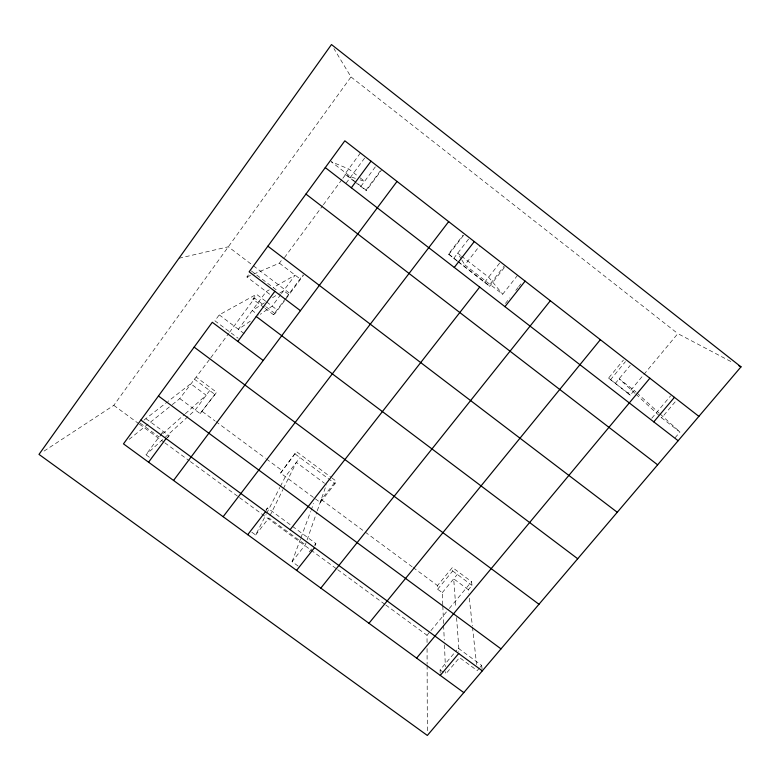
<?xml version="1.0" encoding="UTF-8"?>
<svg xmlns="http://www.w3.org/2000/svg" width="780" height="780" viewBox="0 0 780 780"><rect width="100%" height="100%" fill="white"/><g stroke="black" fill="none" stroke-linecap="round" stroke-linejoin="round"><path stroke-width="0.58" stroke-dasharray="3.9 2.92" d="M315.218 545.591L315.871 543.553L267.442 507.956L265.98 509.857M315.354 498.82L320.297 502.486L335.059 483.649L335.927 480.928L332.085 478.072M320.297 502.486L321.311 499.6L335.927 480.928M298.096 566.056L292.09 561.658L305.389 544.781L316.885 511.904M317.275 510.764L326.401 484.692M292.09 561.658L300.544 538.814M300.973 537.673L310.703 511.387M311.123 510.247L313.657 503.392M269.939 515.785L282.867 489.635M283.403 488.543L296.332 462.394L324.46 483.259M251.774 532.175L255.655 535.012L266.097 514.468M266.653 513.386L279.854 487.441M280.4 486.369L285.353 476.639L300.017 457.626M266.029 510.715L267.442 507.956M313.414 497.396L280.566 473.099L296.478 451.62L331.12 477.36M280.566 473.099L296.478 451.62M44.05 451.084L113.802 405.356L351 76.937L333.918 48.594M265.717 301.265L256.493 294.294L219.229 314.876L214.89 320.804L238.173 338.267M269.675 294.226L246.909 276.988L248.8 274.404M172.292 404.615L179.8 398.58L210.083 358.741M264.147 307.651L252.905 299.169L256.493 294.294M253.636 274.131L279.396 263.152L283.043 258.2M354.266 181.36L344.897 174.096L360.701 152.597M210.795 357.767L228.764 333.352M229.476 332.377L254.621 298.194L265.307 306.267M284.466 257.624L322.657 205.715M323.378 204.73L342.118 179.264M342.839 178.288L345.715 174.369L366.454 190.437L381.449 170.245M149.331 457.246L145.938 454.76L159.042 436.976L161.762 434.567M160.426 435.094L163.205 431.34M346.125 183.163L364.806 157.823M167.72 437.668L169.162 435.718L145.226 418.129M209.664 390.536L195.244 409.997L145.938 454.76M280.751 294.548L272.171 306.14L260.257 314.311M281.473 293.582L295.132 275.135L273.439 287.479M360.828 186.439L376.681 165.038M179.8 398.58L200.119 413.605L216.606 392.281L196.433 377.296M265.083 308.363L273.507 314.73L285.704 298.301M286.416 297.336L303.147 274.794M355.202 182.081L365.849 190.33L380.269 170.898M200.119 413.605L216.606 392.281M273.507 314.73L275.018 313.599L303.537 275.174M457.431 261.3L448.519 254.036L462.998 235.209M448.753 254.573L464.841 233.659M453.677 258.394L469.784 237.51M255.655 535.012L268.856 517.959L305.389 544.781M517.627 275.262L502.691 294.235L464.88 264.937L479.729 245.768M484.585 282.34L500.77 261.631M504.406 267.481L489.674 286.289L489.04 285.431L504.348 265.882M309.202 551.986L313.648 546.361M314.389 545.425L315.871 543.553M505.44 303.478L509.857 297.872M515.765 290.404L517.978 287.596M518.71 286.66L520.923 283.861M442.767 604.812L442.25 592.673L437.619 589.241L437.502 585.566L452.419 567.479L471.569 581.704L472.007 585.351L468.37 589.719L468.77 593.336M635.086 393.422L619.135 378.758L634.208 390.448L630.24 395.216L608.585 378.076L623.444 360.048M437.619 589.241L452.683 570.989L452.419 567.479M610.418 379.85L625.433 361.647M442.25 592.673L457.324 574.441M615.186 383.546L630.24 365.342M427.05 642.505L427.031 635.271L430.102 631.576M430.872 630.649L448.529 609.404M449.299 608.488L471.569 581.704M630.24 395.216L628.222 393.296L677.84 333.616L732.44 362.359M440.203 673.208L440.095 669.923L456.797 650.062M651.788 418.236L670.605 395.869M675.07 437.804L679.965 432.052L661.664 417.865L676.416 400.374M479.456 668.011L477.253 670.605L459.537 657.599L445.692 674.008L445.594 671.58M480.188 667.144L481.66 665.418L458.318 648.258L458.552 651.407M166.832 437.843L169.162 435.718M162.669 433.768L184.431 414.492M185.338 413.692L206.193 395.226L190.71 383.74L167.807 401.563M129.109 439.335L171.356 405.366M143.959 420.127L166.861 402.305M250.331 321.116L238.417 329.287L266.204 291.593L269.305 289.828M264.401 302.845L252.262 310.518L258.317 315.091M272.493 297.726L278.558 293.885M279.572 293.241L283.618 290.686L288.571 294.44L289.926 293.504L253.354 265.765M252.905 299.169L254.621 298.194M246.909 276.988L252.515 274.609M178.961 258.268L228.326 246.782L252.388 265.034M365.849 190.33L366.454 190.437M355.378 178.357L350.756 176.884L331.168 161.694L348.68 168.958L358.049 176.231M359.999 179.839L364.621 181.321L358.995 176.953M344.897 174.096L345.715 174.369M440.095 669.923L443.83 672.652M140.137 423.101L159.042 436.976M113.802 405.356L138.343 423.374M139.328 424.096L163.878 442.114M164.853 442.835L189.403 460.853M190.388 461.575L238.505 496.889M239.48 497.611L336.697 568.961M337.672 569.683L384.803 604.276M385.788 604.997L427.031 635.271M202.303 411.538L214.929 420.888M215.904 421.6L265.444 458.26M266.419 458.981L281.96 470.476M321.311 499.6L364.27 531.385M365.245 532.106L412.113 566.787M413.098 567.508L437.502 585.566M194.171 379.031L214.549 394.163M295.21 454.058L335.059 483.649M452.683 570.989L472.007 585.351M468.37 589.719L453.697 578.828L455.851 607.913M219.229 314.876L244.462 333.83M266.643 301.957L277.115 309.875M266.273 306.998L275.018 313.599M251.326 270.952L276.715 290.199M279.396 263.152L300.095 278.909M460.502 255.372L457.694 253.188L461.292 259.058M461.438 256.094L488.611 277.183L502.691 294.235M448.519 254.036L457.002 260.608M457.938 261.339L489.04 285.431M608.585 378.076L628.222 393.296M458.367 262.022L489.674 286.289M351 76.937L677.84 333.616M634.208 390.448L636.002 392.087M636.899 392.896L659.334 413.293M660.231 414.102L679.965 432.052M635.973 394.241L661.664 417.865M461.887 260.042L464.88 264.937M481.66 665.418L482.186 669.767M469.297 598.172L472.348 625.931M472.485 627.139L476.59 664.56M456.573 617.604L459.089 651.534M442.816 606.031L443.586 624.234M443.635 625.453L444.259 640.019M444.464 644.875L445.39 666.725M427.069 648.541L427.118 664.238M427.128 665.447L427.333 731.835"/><path stroke-width="1.17" d="M148.58 462.209L166.062 438.555M237.822 341.435L274.852 291.31M351.351 187.775L371.007 161.177M173.56 480.46L397.03 181.438M223.139 516.701L448.675 221.627M247.738 534.68L265.551 511.631M454.282 267.442L474.289 241.566M290.121 529.678L479.68 287.108M296.585 570.385L314.555 547.628M504.943 306.657L525.115 281.122M320.824 588.1L550.329 300.748M368.959 623.279L600.356 339.69M416.618 658.106L649.876 378.232M440.271 675.392L458.698 653.504M653.786 421.863L674.437 397.342M741 366.863L427.343 735.452L39 454.399L331.481 44.548L741 366.863L738.855 365.742M463.808 692.601L123.484 443.869L212.287 322.286L263.231 360.477M140.878 420.059L482.313 670.849M158.447 395.996L501.014 648.882M194.152 347.119L538.97 604.276M256.24 316.505L577.707 558.753M300.436 310.684L249.142 271.83L344.838 140.819L698.88 416.364M267.872 246.188L617.263 512.275M305.935 194.074L657.637 464.831M325.279 167.593L678.151 440.729"/></g></svg>
